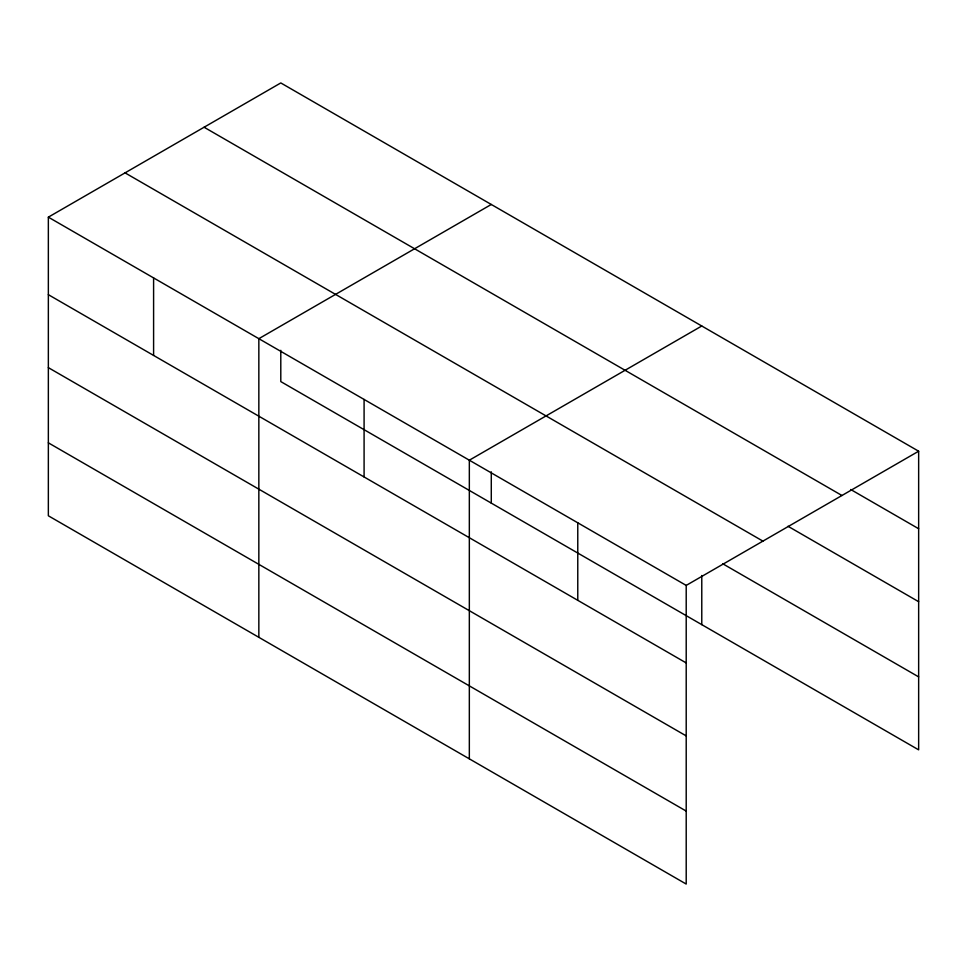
<?xml version="1.0" encoding="UTF-8"?>
<svg xmlns="http://www.w3.org/2000/svg" width="967" height="967" viewBox="0 0 967 967"><rect width="100%" height="100%" fill="white"/><g stroke="black" fill="none" stroke-linecap="round" stroke-linejoin="round"><path stroke-width="1.45" d="M48.35 217.152L686.207 585.41L686.207 884.056L48.35 515.786L48.35 217.152L280.793 82.944L918.65 451.214L918.65 749.848L280.793 381.59L280.793 350.32M491.284 204.472L258.842 338.68L258.842 637.313M701.776 326L469.333 460.207L469.333 758.841M686.207 585.41L918.65 451.214M850.718 489.507L918.65 528.731M204.085 127.233L841.943 495.491M788.008 526.266L918.65 601.692M125.057 172.863L762.915 541.121M722.687 563.737L918.65 676.876M48.35 294.669L686.207 662.927M48.35 367.641L686.207 735.899M48.35 442.826L686.207 811.083M701.776 575.498L701.776 624.646M577.77 522.809L577.77 600.326M491.284 471.848L491.284 503.118M364.088 399.444L364.088 476.961M153.596 277.916L153.596 355.433"/></g></svg>
